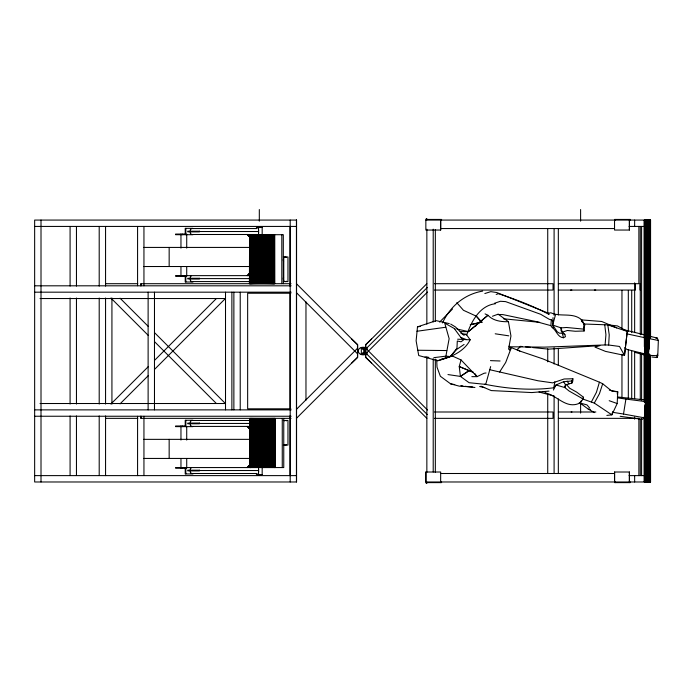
<?xml version="1.0" encoding="UTF-8"?>
<svg xmlns="http://www.w3.org/2000/svg" width="693" height="693" viewBox="0 0 693 693"><rect width="100%" height="100%" fill="white"/><g stroke="black" fill="none" stroke-linecap="round" stroke-linejoin="round"><path stroke-width="1.04" d="M440.635 230.041L440.635 219.438M440.687 220.071L440.687 230.041L425.849 230.041L425.849 219.438L441.554 219.438L441.554 220.071M629.374 230.041L629.374 219.438M629.435 220.071L629.435 230.041L614.544 230.041L614.544 219.438L630.301 219.438L630.301 220.071M489.743 369.716L538.019 380.778L552.737 382.865L564.119 378.993L572.886 378.75L572.834 381.107L571.898 383.064L565.679 384.875L564.795 387.543L569.066 390.991L583.108 398.995L580.266 402.85C566.666 409.788 557.596 395.868 546.093 393.096L544.386 391.692L542.385 391.554M553.023 317.645L552.702 325.069L561.053 327.884L562.24 332.172L567.411 330.483L575.294 331.254L584.104 331.003L584.268 324.463L581.514 319.698C572.652 312.049 560.49 317.325 550.805 312.768L548.501 313.227L496.82 292.541L490.809 291.649L484.84 293.529M651.844 356.982L656.99 357.562L657.778 355.708L658.35 340.454L657.276 338.063L650.268 336.365M606.86 415.419L611.876 414.847L617.186 403.543L617.766 391.822L609.329 390.116M532.891 347.591L548.639 349.142L599.887 345.608L594.975 347.106L605.509 351.394L624.488 355.379L619.525 346.465L608.662 345.01L609.225 334.849L607.813 324.87L584.364 324.029M584.104 331.003L583.593 329.114L566.571 327.486L561.053 327.884L561.061 330.743L564.873 334.537L565.436 336.677L563.496 337.751C557.432 337.378 556.462 330.093 552.018 327.46L550.866 325.649L551.325 319.88L549.228 319.291L540.722 314.301L505.621 301.62L500.398 301.282L494.473 303.265M617.22 393.919L617.758 391.822L611.893 391.199L602.685 383.757L599.428 382.181L542.654 358.801L519.837 351.065L509.277 346.769L544.274 347.141L605.093 344.958L605.925 334.684L604.72 324.61M449.272 323.605L436.218 320.651L417.489 326.853L416.121 340.817L418.719 355.535L437.699 360.732C450.155 357.467 464.111 351.992 470.183 339.795L466.181 334.295L460.975 333.524M580.266 402.85L581.401 400.485M583.593 329.114L584.268 324.463M433.827 357.666L445.894 356.15L449.142 338.669L444.724 323.12L455.093 328.967M645.374 413.929L644.074 417.766L623.509 414.033L625.909 399.081L642.584 401.221L648.969 403.378L647.99 406.254M484.728 384.199C507.337 388.825 531.063 390.713 553.811 387.768L554.824 381.774M555.543 314.631L552.702 325.069L553.49 328.309M565.427 384.58L564.795 387.543L556.003 384.961L553.811 387.768M583.108 398.995L583.523 397.236L576.645 392.108L569.681 388.245L566.311 384.372M612.673 411.711L611.876 414.847L594.299 403.083L582.259 398.83M451.602 355.691L461.044 359.936L459.234 366.554L460.429 376.412L469.083 382.709L485.715 384.398L490.661 366.562M599.428 382.181L596.422 392.307L591.406 401.931M602.685 383.757L599.471 393.659L594.299 403.083M475.528 326.438L476.827 323.7M571.898 383.064L571.829 380.968L572.886 378.75M553.395 390.055L556.003 384.961L563.504 381.739L571.829 380.968M466.727 334.988C471.309 321.552 479.773 305.396 495.582 303.707M499.584 372.054L505.699 362.465L510.932 348.709L509.06 346.145M442.481 322.938C450.207 306.297 464.431 294.222 482.666 291.103M582.466 398.856L583.523 397.236M437.699 360.732L450.398 356.54L456.947 348.267L457.302 341.008L461.036 341.788L463.808 339.752M455.873 350.26L450.398 356.54L445.894 356.15M439.622 322.098L452.477 309.035M247.15 275.632L249.982 272.695M247.314 275.632L250.147 272.695M247.15 467.558L249.982 464.622M247.314 467.558L250.147 464.622M110.915 404.01L148.363 366.562M154.47 360.447L216.372 298.544M120.071 403.846L148.328 375.589M154.444 369.482L225.468 298.458M296.5 409.286L357.484 348.302M426.853 283.697L365.791 344.75L365.791 357.302L426.853 418.355M296.431 418.355L357.484 357.302L357.484 344.75L296.431 283.697M427.269 287.517L363.764 351.022L427.269 414.535M365.791 353.751L427.538 292.004M509.476 350.138L510.932 348.709L508.558 349.272L510.949 335.984L508.428 321.708L497.998 313.998M644.074 417.766L642.255 419.36L620.174 416.302M520.443 346.647L517.03 349.61L519.837 351.065M447.964 374.566L460.429 376.412L469.092 370.4M455.691 350.13L464.085 344.447M460.429 376.412L469.291 370.755L473.189 372.254L459.234 366.554L469.291 370.755M466.181 334.295L463.747 335.195L455.474 326.957L450.701 324.081M492.463 316.251L497.184 314.518L502.737 314.57L535.481 321.422L550.866 325.649M496.188 294.421L498.449 293.719C515.687 299.367 533.03 305.899 549.073 314.466L548.501 313.227M441.328 359.199L451.888 356.089M482.051 322.046L470.27 324.714L481.548 322.15L476.29 316.164L463.435 310.273L456.8 302.694M548.995 391.129L531.834 392.567L491.259 390.575L480.942 386.166M655.924 338.297L657.276 338.063M445.755 327.235L416.969 331.263M417.489 326.853L420.573 326.377M486.053 372.973L484.164 373.232L477.053 376.645L471.846 376.654M564.873 334.537L562.231 333.082L559.537 333.246L557.293 331.843L552.702 325.069M417.775 350.251L446.751 350.554M460.256 331.644L468.459 331.618L487.941 315.272C493.269 320.876 501.082 321.873 508.428 321.708M570.634 290.055L571.846 290.055M426.212 218.598L426.853 218.598M425.9 220.071L650.476 220.071L650.398 338.037M34.65 226.429L296.561 226.429M629.053 226.429L644.984 226.429M256.349 227.495L262.283 227.495M192.975 228.344L185.222 228.344L185.222 234.069M190.999 228.551L257.181 228.551M440.653 228.551L614.518 228.551M191.381 228.95A2.971 0.771 -90 0 0 190.228 231.523L258.55 231.523M185.776 234.069L175.598 234.069L175.598 234.702L192.975 234.702M190.999 234.494L257.181 234.494M283.307 283.671L283.307 234.702L249.593 234.702L249.411 283.671M143.737 247.427L250.121 247.427M283.307 256.973L287.959 256.973L287.959 281.575L283.307 281.575M143.737 266.519L250.121 266.519M250.216 275.632L175.598 275.632L175.598 276.273L185.776 276.273M191.381 276.031A2.971 0.771 -90 0 0 190.228 278.603L250.008 278.603M190.999 281.575L249.705 281.575M192.975 281.999L185.222 281.999L185.222 276.273M105.561 283.697L137.786 283.697M291.034 283.697L140.887 283.697L140.887 285.811M434.398 283.697L553.031 283.697L553.031 290.055L434.398 290.055M558.333 283.697L638.885 283.697L638.885 226.429M34.65 285.811L291.147 285.811M595.72 290.055L594.395 290.055M558.289 290.055L635.481 290.055L635.481 283.697M34.65 292.177L291.147 292.177M290.852 293.234L247.652 293.234L247.652 408.818L290.852 408.818M40.021 298.536L225.407 298.536M366.701 347.843C355.145 344.3 355.951 357.943 366.701 354.21L361.339 354.088M361.339 347.964L366.701 347.929M361.339 348.025L366.701 348.042M361.339 348.207L366.701 348.267M362.413 348.302L366.701 348.414M362.413 348.492L366.701 348.536M362.413 348.709L366.701 348.666M366.701 348.752L362.413 348.848L366.701 348.943M363.487 349.047L366.701 349.099M363.487 349.263L366.701 349.159M363.487 349.437L366.701 349.324M363.487 349.549L366.701 349.497M363.487 349.61L366.701 349.61M363.487 352.442L366.701 352.442L363.487 352.616M363.487 352.676L366.701 352.728M363.487 352.893L366.701 352.841M363.487 352.945L366.701 353.006M362.413 353.101L366.701 353.058M362.413 353.3L366.701 353.205M362.413 353.473L366.701 353.343M362.413 353.517L366.701 353.603M362.413 353.638L366.701 353.751M361.339 353.811L366.701 353.872M361.339 353.932L366.701 354.054M40.021 403.517L225.407 403.517L154.444 332.571M34.65 409.875L291.147 409.875M571.145 411.997L571.968 411.997M434.398 411.997L553.031 411.997L553.031 418.355L434.398 418.355M558.289 411.997L595.859 411.997M34.65 416.242L291.147 416.242M105.561 418.355L137.786 418.355M291.034 418.355L140.887 418.355L140.887 416.242M558.333 418.355L638.885 418.355L638.885 475.615M192.975 420.27L185.222 420.27L185.222 425.996M190.999 420.478L249.705 420.478M283.307 420.478L287.959 420.478L287.959 445.079L283.307 445.079M191.381 420.876A2.971 0.771 -90 0 0 190.228 423.449L250.008 423.449M185.776 425.996L175.598 425.996L175.598 426.628L192.975 426.628M190.999 426.42L250.216 426.42M143.737 439.353L250.121 439.353M143.737 458.437L250.121 458.437M250.892 467.558L249.801 467.558L249.826 418.407M274.523 467.558L275.156 467.558L275.13 418.407M185.776 468.199L175.598 468.199L175.598 467.558L283.758 467.558L283.758 418.407M191.381 473.102A2.971 0.771 90 0 1 190.228 470.53L258.55 470.53M441.554 481.981L441.554 482.614L425.849 482.614L425.849 472.011L440.687 472.011L440.635 482.614M190.999 473.501L257.181 473.501M440.653 473.501L614.518 473.501M192.975 473.925L185.222 473.925L185.222 468.199M256.349 474.558L262.283 474.558M34.65 475.615L296.561 475.615M629.053 475.615L644.984 475.615M426.212 483.463L426.853 483.463M605.093 344.958L608.662 345.01M465.583 339.622L470.183 339.795M490.445 360.629L500.077 360.992M657.778 355.708L651.039 355.44L626.992 349.445L624.618 347.782M457.631 339.206L466.311 339.561L460.888 337.526L454.799 329.21M472.687 387.006L459.268 386.148L450.658 383.879L440.358 376.264L437.014 367.134L436.694 359.814M617.333 396.942L643.927 399.818M581.08 319.871L601.706 321.474L616.692 327.876L627.278 331.393L624.488 355.379L624.176 353.3M474.939 387.491L465.003 386.278M508.801 335.836L495.2 333.792M503.361 318.771L539.648 322.323M520.296 346.344L522.392 346.552M525.545 346.864L530.795 347.384M424.991 356.947L428.906 357.371M609.112 324.956L617.515 325.944L627.269 331.393L624.497 355.379L624.419 353.222M618.035 397.929L625.909 399.081M623.509 414.033L612.551 412.292M450.658 383.879L454.755 384.563M460.906 385.594L462.959 385.932M658.35 340.454L647.825 338.357M645.841 337.941L627.018 333.887M479.643 386.512L484.719 387.604M456.912 329.01L468.459 331.618L487.941 315.272L485.065 313.886M623.172 329.547L645.044 334.962M579.954 402.997L588.262 409.113L590.315 409.606M538.955 391.978L554.435 396.136M579.209 402.789L586.988 404.903L589.76 408.151M634.987 352.39L644.906 355.093M607.813 324.87L616.692 327.876M609.19 400.701L617.186 403.543M588.27 409.113L594.559 412.604M460.888 337.526L462.352 338.643M551.325 319.88L553.248 321.665M365.791 348.302L427.538 410.048M296.5 292.767L357.484 353.751M120.071 298.207L148.328 326.464M110.915 298.042L148.363 335.49M154.47 341.597L216.372 403.499M247.314 234.494L250.147 237.43M247.15 234.494L249.982 237.43M247.314 426.42L250.147 429.357M247.15 426.42L249.982 429.357M461.044 359.936L477.053 376.645L474.74 373.432M476.29 316.164L481.964 322.436M563.504 381.739L565.679 384.875M567.143 381.133L568.953 383.861M581.514 319.698L584.883 325.216L582.007 321.405L581.514 319.698L581.981 321.751M562.231 333.082L563.496 337.751M656.851 356.609L656.99 357.562M657.319 354.262L657.449 356.306M650.571 220.071L650.554 338.037M650.502 355.353L650.562 481.981M650.415 355.353L650.441 481.981L425.9 481.981L425.9 472.011M650.294 220.071L650.32 338.037M650.242 355.353L650.294 481.981M650.077 220.071L650.207 338.037M650.077 355.353L650.207 481.981M650.034 220.071L649.999 338.037M649.965 355.353L650.034 481.981M649.921 220.071L649.8 338.037M649.921 355.353L649.878 481.981M649.748 220.071L649.705 338.037M649.662 355.353L649.748 481.981M649.566 220.071L649.61 339.12M649.514 354.27L649.61 481.981M649.419 220.071L649.367 339.12M649.419 354.27L649.367 481.981M649.202 220.071L649.202 342.368M649.202 354.27L649.254 481.981M649.15 220.071L649.09 344.534M649.09 354.27L649.15 481.981M648.917 220.071L648.977 348.865M648.917 354.27L648.977 481.981M648.865 220.071L648.804 349.939M648.804 354.27L648.865 481.981M648.743 220.071L648.683 352.105M648.743 354.27L648.683 481.981M648.492 220.071L648.622 481.981M648.431 220.071L648.371 481.981M648.241 220.071L648.301 481.981M648.111 220.071L648.18 481.981M647.92 220.071L647.981 481.981M647.851 220.071L647.782 481.981M647.721 220.071L647.652 481.981M647.583 220.071L647.522 481.981M647.383 220.071L647.453 481.981M647.184 220.071L647.323 481.981M647.123 220.071L647.054 481.981M646.985 220.071L646.924 481.981M646.855 220.071L646.794 481.981M646.725 220.071L646.656 481.981M646.595 481.981L646.214 220.071M646.032 220.071L646.153 481.981M645.911 220.071L645.971 481.981M645.737 220.071L645.859 481.981M645.625 220.071L645.685 481.981M645.573 481.981L645.521 220.071L645.356 481.981M645.209 220.071L645.261 401.888M645.209 404.054L645.166 481.981M645.114 220.071L645.07 401.888L644.94 220.071M645.114 405.136L645.027 481.981M644.984 406.219L644.94 481.981M644.854 220.071L644.741 401.888L644.707 220.071M644.854 408.385L644.741 481.981L644.707 410.551M644.559 220.071L644.568 401.888M644.568 412.716L644.559 481.981M644.369 346.699L644.291 220.071L644.239 338.037M644.343 353.187L644.308 400.814L644.265 353.187M644.308 417.047L644.343 481.981M644.213 417.047L644.282 481.981M641.597 226.429L641.597 334.303M641.597 353.725L641.597 400.104M641.597 418.442L641.597 475.615M640.289 226.568L640.289 334.788M640.289 353.187L640.289 399.731M640.289 419.204L640.289 475.485M640.063 283.697L640.063 290.055M634.649 220.071L634.649 226.568M634.649 282.839L634.649 332.631M634.649 352.105L634.649 398.648M634.649 417.047L634.649 419.204M634.649 475.485L634.649 481.981M631.713 290.419L631.713 332.631M631.713 351.022L631.713 398.648M630.301 481.981L630.301 482.614L614.544 482.614L614.544 472.011L629.435 472.011L629.435 481.981M629.374 472.011L629.374 482.614M628.317 290.419L628.317 331.549M628.317 349.939L628.317 398.648M621.959 290.419L621.959 328.3M621.959 354.27L621.959 397.565M615.462 219.438L615.462 220.071M615.462 481.981L615.462 482.614M614.596 472.011L614.596 481.981M580.604 209.529L580.604 221.154M580.604 402.512L580.604 413.08M558.333 228.595L558.333 314.934M558.333 348.336L558.333 365.566M558.333 398.969L558.333 473.458M554.097 228.733L554.097 315.315M554.097 347.782L554.097 364.016M554.097 396.483L554.097 473.319M547.73 228.733L547.73 313.149M547.73 348.865L547.73 361.85M547.73 394.317L547.73 473.319M435.334 229.634L435.334 321.353M435.334 359.121L435.334 472.418M433.212 229.192L433.212 321.994M433.212 358.688L433.212 471.994M426.767 219.438L426.767 220.071M426.853 229.192L426.853 324.151M426.853 356.964L426.853 472.418M426.767 481.981L426.767 482.614M371.578 338.964L365.583 344.664L365.583 357.389L371.578 363.089M351.697 338.964L357.701 344.664L357.701 357.389L351.697 363.089M305.968 301.879L305.968 400.173M296.431 220.071L296.431 481.981M290.194 220.071L290.194 481.981M290.064 226.568L290.064 286.088M290.064 292.585L290.064 409.468M290.064 415.965L290.064 475.485M283.758 256.973L283.758 281.575M282.259 418.407L282.259 467.558M281.808 234.702L281.808 283.671M274.991 418.407L274.991 467.558M274.878 418.407L274.887 467.558M274.705 283.671L274.619 234.702L274.584 283.671M274.818 418.407L274.757 467.558M274.679 418.407L274.61 467.558M274.437 234.702L274.437 283.671M274.523 418.407L274.437 467.558L274.341 418.407M274.307 234.702L274.307 283.671M274.159 234.702L274.159 283.671M274.246 418.407L274.142 467.558M274.073 234.702L273.986 283.671M274.03 418.407L274.038 467.558M273.891 283.671L273.891 234.702L273.692 283.671M273.917 418.407L273.917 467.558M273.804 418.407L273.804 467.558M273.588 234.702L273.588 283.671M273.674 418.407L273.553 467.558M273.466 234.702L273.475 283.671M273.414 418.407L273.414 467.558M273.354 234.702L273.354 283.671M273.276 418.407L273.276 467.558M273.233 234.702L273.233 283.671M273.137 418.407L273.137 467.558M273.103 234.702L272.964 283.671M272.99 418.407L272.99 467.558M272.825 234.702L272.834 283.671M272.834 418.407L272.834 467.558M272.687 234.702L272.687 283.671M272.678 418.407L272.678 467.558M272.54 234.702L272.54 283.671M272.384 234.702L272.384 283.671M272.522 418.407L272.522 467.558M272.349 418.407L272.358 467.558M272.228 234.702L272.228 283.671M272.184 418.407L272.184 467.558M272.072 234.702L272.072 283.671M272.011 418.407L272.011 467.558M271.907 234.702L271.907 283.671M271.829 418.407L271.829 467.558M271.734 234.702L271.734 283.671M271.561 234.702L271.561 283.671M271.647 418.407L271.647 467.558M271.379 234.702L271.379 283.671M271.465 418.407L271.465 467.558M271.275 418.407L271.275 467.558M271.197 234.702L271.197 283.671M271.015 234.702L271.015 283.671M271.076 418.407L271.076 467.558M270.824 234.702L270.824 283.671M270.876 418.407L270.876 467.558M270.677 418.407L270.677 467.558M270.625 234.702L270.625 283.671M270.426 234.702L270.435 283.671M270.469 418.407L270.469 467.558M270.227 234.702L270.227 283.671M270.261 418.407L270.261 467.558M270.019 234.702L270.027 283.671M270.053 418.407L270.053 467.558M269.811 234.702L269.811 283.671M269.837 418.407L269.837 467.558M269.603 234.702L269.603 283.671M269.62 418.407L269.62 467.558M269.386 234.702L269.386 283.671M269.395 418.407L269.395 467.558M269.17 234.702L269.17 283.671M269.17 418.407L269.17 467.558M268.945 234.702L268.945 283.671M268.945 418.407L268.945 467.558M268.719 234.702L268.719 283.671M268.711 418.407L268.711 467.558M268.494 234.702L268.494 283.671M268.477 418.407L268.477 467.558M268.26 234.702L268.26 283.671M268.243 418.407L268.243 467.558M268.026 234.702L268.026 283.671M268 418.407L268 467.558M267.793 234.702L267.793 283.671M267.758 418.407L267.758 467.558M267.55 234.702L267.55 283.671M267.515 418.407L267.515 467.558M267.307 234.702L267.316 283.671M267.273 418.407L267.273 467.558M267.065 234.702L267.065 283.671M267.022 418.407L267.022 467.558M266.822 234.702L266.822 283.671M266.77 418.407L266.779 467.558M266.571 234.702L266.58 283.671M266.519 418.407L266.528 467.558M266.329 234.702L266.329 283.671M266.268 418.407L266.268 467.558M266.069 234.702L266.077 283.671M266.017 418.407L266.017 467.558M265.817 234.702L265.817 283.671M265.757 418.407L265.757 467.558M265.566 234.702L265.566 283.671M265.497 418.407L265.497 467.558M265.306 234.702L265.306 283.671M265.237 418.407L265.237 467.558M265.047 234.702L265.047 283.671M264.977 418.407L264.977 467.558M264.787 234.702L264.795 283.671M264.717 418.407L264.717 467.558M264.527 234.702L264.527 283.671M264.457 418.407L264.457 467.558M264.267 234.702L264.267 283.671M264.189 418.407L264.189 467.558M264.007 234.702L264.007 283.671M263.929 418.407L263.929 467.558M263.738 234.702L263.738 283.671M263.661 418.407L263.661 467.558M263.479 234.702L263.479 283.671M263.392 418.407L263.401 467.558M263.21 234.702L263.21 283.671M263.132 418.407L263.132 467.558M262.95 234.702L262.95 283.671M262.864 418.407L262.864 467.558M262.682 234.702L262.682 283.671M262.595 418.407L262.595 467.558M262.413 234.702L262.413 283.671M262.326 418.407L262.335 467.558M262.179 227.495L262.145 283.671M262.179 466.987L262.179 474.558M262.067 418.407L262.067 467.558M261.885 234.702L261.885 283.671M261.798 418.407L261.798 467.558M261.616 234.702L261.616 283.671M261.53 418.407L261.53 467.558M261.348 234.702L261.348 283.671M261.27 418.407L261.27 467.558M261.079 234.702L261.088 283.671M261.001 418.407L261.001 467.558M260.819 234.702L260.819 283.671M260.741 418.407L260.741 467.558M260.551 234.702L260.551 283.671M260.473 418.407L260.473 467.558M260.291 234.702L260.291 283.671M260.213 418.407L260.213 467.558M260.022 234.702L260.022 283.671M259.953 418.407L259.953 467.558M259.762 234.702L259.762 283.671M259.684 418.407L259.693 467.558M259.503 234.702L259.503 283.671M259.425 418.407L259.433 467.558M259.312 209.529L259.312 221.154M259.243 234.702L259.243 283.671M259.173 418.407L259.173 467.558M258.983 234.702L258.983 283.671M258.913 418.407L258.913 467.558M258.723 234.702L258.723 283.671M258.55 227.495L258.55 235.066M258.662 418.407L258.55 474.558M258.463 234.702L258.463 283.671M258.402 418.407L258.402 467.558M258.212 234.702L258.212 283.671M258.151 418.407L258.151 467.558M257.952 234.702L257.961 283.671M257.9 418.407L257.909 467.558M257.701 234.702L257.709 283.671M257.657 418.407L257.657 467.558M257.458 234.702L257.458 283.671M257.406 418.407L257.415 467.558M257.207 234.702L257.207 283.671M257.164 418.407L257.172 467.558M256.964 234.702L256.964 283.671M256.93 418.407L256.93 467.558M256.713 234.702L256.722 283.671M256.687 418.407L256.687 467.558M256.479 234.702L256.479 283.671M256.453 418.407L256.453 467.558M256.237 234.702L256.237 283.671M256.219 418.407L256.219 467.558M256.003 234.702L256.003 283.671M255.986 418.407L255.986 467.558M255.769 234.702L255.769 283.671M255.76 418.407L255.76 467.558M255.535 234.702L255.535 283.671M255.535 418.407L255.535 467.558M255.31 234.702L255.31 283.671M255.31 418.407L255.31 467.558M255.085 234.702L255.085 283.671M255.093 418.407L255.093 467.558M254.859 234.702L254.859 283.671M254.877 418.407L254.877 467.558M254.643 234.702L254.643 283.671M254.669 418.407L254.669 467.558M254.426 234.702L254.426 283.671M254.452 418.407L254.461 467.558M254.218 234.702L254.218 283.671M254.253 418.407L254.253 467.558M254.01 234.702L254.01 283.671M254.045 418.407L254.054 467.558M253.803 234.702L253.803 283.671M253.855 418.407L253.855 467.558M253.655 418.407L253.655 467.558M253.603 234.702L253.603 283.671M253.404 234.702L253.404 283.671M253.465 418.407L253.465 467.558M253.205 234.702L253.205 283.671M253.283 418.407L253.283 467.558M253.101 418.407L253.101 467.558M253.014 234.702L253.014 283.671M252.919 418.407L252.919 467.558M252.832 234.702L252.832 283.671M252.65 234.702L252.65 283.671M252.746 418.407L252.746 467.558M252.469 234.702L252.469 283.671M252.573 418.407L252.573 467.558M252.408 418.407L252.408 467.558M252.295 234.702L252.295 283.671M252.252 418.407L252.252 467.558M252.122 234.702L252.131 283.671M252.096 418.407L252.096 467.558M251.957 234.702L251.957 283.671M251.94 418.407L251.94 467.558M251.802 234.702L251.802 283.671M251.793 418.407L251.793 467.558M251.646 234.702L251.646 283.671M251.646 418.407L251.654 467.558M251.49 234.702L251.49 283.671M251.516 418.407L251.516 467.558M251.342 234.702L251.342 283.671M251.377 418.407L251.377 467.558M251.204 234.702L251.204 283.671M251.247 418.407L251.247 467.558M251.065 234.702L251.065 283.671M251.126 418.407L251.126 467.558M250.927 234.702L250.927 283.671M250.892 418.407L251.013 467.558M250.797 234.702L250.805 283.671M250.788 418.407L250.788 467.558M250.675 234.702L250.675 283.671M250.589 418.407L250.684 467.558M250.442 234.702L250.563 283.671M250.494 418.407L250.494 467.558L250.32 418.407M250.338 234.702L250.338 283.671M250.234 234.702L250.234 283.671M250.173 418.407L250.242 467.558M250.043 234.702L250.138 283.671M250.043 418.407L250.112 467.558M249.87 234.702L249.956 283.671M249.896 418.407L249.991 467.558M249.792 234.702L249.801 283.671M249.662 234.702L249.662 283.671M249.541 234.702L249.541 283.671M240.228 292.212L240.228 409.84M233.87 292.212L233.87 409.84M231.878 292.177L231.878 409.875M225.511 292.177L225.511 409.875M190.228 231.202L190.228 231.843M190.228 278.283L190.228 278.924M190.228 423.128L190.228 423.769M190.228 470.209L190.228 470.85M186.72 234.069L186.72 248.137M186.72 266.528L186.72 276.273M186.72 427.079L186.72 440.064M186.72 458.454L186.72 468.199M185.837 228.344L185.837 234.702M185.837 275.632L185.837 281.999M185.837 420.27L185.837 426.628M185.837 467.558L185.837 473.925M182.735 234.069L182.735 234.702M182.735 275.632L182.735 276.273M182.735 425.996L182.735 426.628M182.735 467.558L182.735 468.199M180.96 234.069L180.96 248.137M180.96 266.528L180.96 276.273M180.96 425.996L180.96 440.064M180.96 458.454L180.96 468.199M169.161 247.427L169.161 266.519M169.161 439.353L169.161 458.437M154.478 292.177L154.478 409.875M148.12 292.177L148.12 409.875M143.945 226.533L143.945 285.75M143.945 416.302L143.945 475.519M141.008 283.697L141.008 285.811M141.008 416.242L141.008 418.355M137.578 226.429L137.578 285.75M137.578 416.302L137.578 475.615M111.928 297.999L111.928 404.054M105.561 226.429L105.561 286.088M105.561 297.999L105.561 404.054M105.561 415.965L105.561 475.615M99.203 226.568L99.203 286.088M99.203 297.999L99.203 404.054M99.203 415.965L99.203 475.485M76.455 226.568L76.455 286.088M76.455 297.999L76.455 404.054M76.455 415.965L76.455 475.485M70.088 226.568L70.088 286.088M70.088 297.999L70.088 404.054M70.088 415.965L70.088 475.485M41.008 220.071L41.008 226.429M41.008 226.568L41.008 475.485M41.008 475.615L41.008 481.981M284.355 420.876A2.971 2.096 -90 0 1 286.46 420.876M190.228 470.53A2.971 0.771 -90 0 1 191.381 467.957M258.654 472.011A2.971 0.771 -90 0 1 258.654 469.04M191.381 426.022A2.971 0.771 90 0 1 190.228 423.449M286.46 444.681A2.971 2.096 -90 0 1 285.412 445.079A2.971 2.096 90 0 1 284.355 444.681M191.381 281.176A2.971 0.771 90 0 1 190.228 278.603M284.355 257.372A2.971 2.096 -90 0 1 286.46 257.372M283.593 261.426A2.971 2.096 -90 0 1 283.593 258.454M258.654 233.004A2.971 0.771 -90 0 1 258.654 230.041M191.381 234.095A2.971 0.771 90 0 1 190.228 231.523M286.46 281.176A2.971 2.096 -90 0 1 284.355 281.176M283.593 280.085A2.971 2.096 -90 0 1 283.593 277.122M364.518 351.022L363.565 353.3L361.339 354.21L361.339 347.843L363.617 348.804L364.518 351.022M296.561 220.071L34.65 220.071L34.65 481.981L296.561 481.981L296.561 220.071M199.445 231.202L187.76 231.202L187.76 231.843L199.445 231.843L199.445 231.202M199.445 278.283L187.76 278.283L187.76 278.924L199.445 278.924L199.445 278.283M199.445 423.128L187.76 423.128L187.76 423.769L199.445 423.769L199.445 423.128M199.445 470.209L187.76 470.209L187.76 470.85L199.445 470.85L199.445 470.209"/></g></svg>
